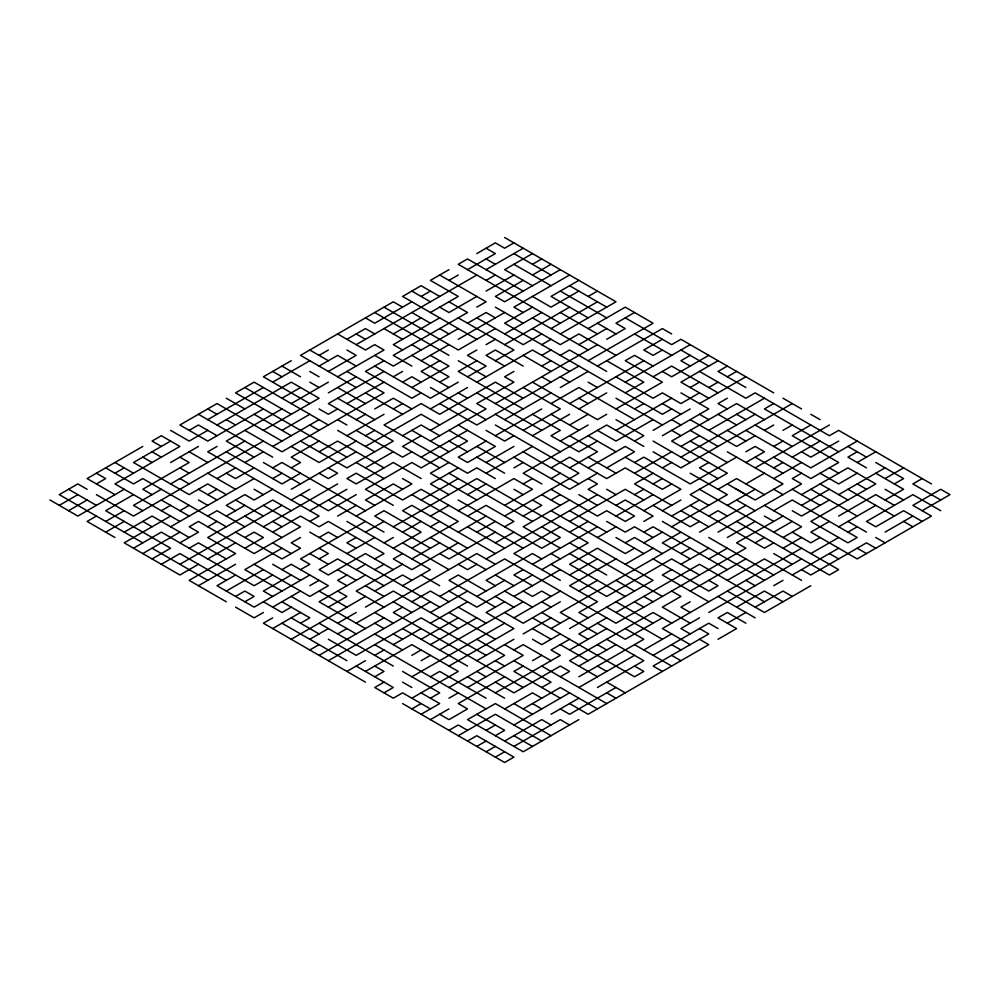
<?xml version="1.0" encoding="UTF-8"?>
<svg xmlns="http://www.w3.org/2000/svg" width="1000" height="1000" viewBox="0 0 1000 1000"><rect width="100%" height="100%" fill="white"/><g stroke="black" fill="none" stroke-linecap="round" stroke-linejoin="round"><path stroke-width="1.5" d="M142.787 446.438L87.112 478.575L114.95 494.637M291.238 360.725L263.4 376.788L309.8 403.575M448.975 269.662L430.412 280.375L458.25 296.438L430.412 312.512M476.8 253.588L495.363 242.875L504.637 248.225L513.913 242.875M59.275 505.363L77.838 494.637M96.388 483.925L105.675 478.575L96.388 473.212M114.95 473.212L124.225 467.863M170.613 441.075L133.5 462.5L189.175 494.637L207.738 483.925L226.287 494.637M189.175 430.363L198.45 425L217.013 435.712M207.738 419.65L263.4 387.512M272.675 382.15L309.8 360.725M319.075 355.363L328.35 350.012M346.912 339.3L365.462 328.587L374.738 333.938M411.85 301.8L374.738 323.225L365.462 317.863M421.138 296.438L430.412 291.087M448.975 280.375L458.25 275.012M467.525 269.662L495.363 253.588L486.087 248.225M68.562 510.712L87.112 500M207.738 430.363L189.175 441.075L170.613 430.363M217.013 425L291.238 382.15L319.075 398.225L263.4 430.363M319.075 366.075L337.625 355.363L356.188 366.075M356.188 344.65L476.8 275.012M486.087 269.662L523.2 248.225M124.225 489.288L77.838 516.075L50 500M170.613 462.5L198.45 446.438M263.4 408.938L207.738 441.075L179.9 425L217.013 403.575L281.962 441.075M281.962 398.225L300.512 387.512M328.35 371.438L356.188 355.363L346.912 350.012M393.3 333.938L421.138 317.863M486.087 280.375L495.363 275.012M532.475 253.588L504.637 269.662L532.475 285.725M96.388 516.075L87.112 521.425L114.95 537.5M133.5 494.637L105.675 510.712L170.613 548.212L152.062 558.925M217.013 446.438L207.738 451.788L319.075 516.075L309.8 521.425M281.962 408.938L226.287 441.075L254.125 457.15M291.238 403.575L328.35 382.15M337.625 376.788L384.025 350.012L374.738 344.65L365.462 350.012L337.625 333.938M439.688 317.863L393.3 344.65L402.575 350.012M476.8 296.438L448.975 312.512L439.688 307.15M486.087 291.087L513.913 275.012M532.475 264.3L541.75 258.938M105.675 521.425L124.225 510.712M161.337 489.288L133.5 505.363L142.787 510.712M170.613 483.925L244.85 441.075M328.35 392.863L356.188 376.788M384.025 360.725L365.462 371.438L411.85 398.225L421.138 392.863M476.8 307.15L486.087 301.8L439.688 275.012M523.2 280.375L495.363 296.438L504.637 301.8L560.312 269.662M532.475 275.012L551.025 264.3M105.675 532.137L124.225 521.425M263.4 441.075L133.5 516.075L96.388 494.637M281.962 430.363L309.8 414.288M384.025 371.438L328.35 403.575L393.3 441.075L346.912 467.863L300.512 441.075M458.25 328.587L393.3 366.075L374.738 355.363M467.525 323.225L486.087 312.512L495.363 317.863M124.225 532.137L152.062 516.075L189.175 537.5M161.337 510.712L170.613 505.363M217.013 478.575L235.562 467.863M244.85 462.5L263.4 451.788M272.675 446.438L319.075 419.65M337.625 408.938L328.35 414.288L319.075 408.938M346.912 403.575L384.025 382.15M393.3 376.788L402.575 371.438M421.138 360.725L448.975 344.65M458.25 339.3L504.637 312.512M569.587 275.012L513.913 307.15L523.2 312.512M170.613 516.075L124.225 542.85L179.9 575L198.45 564.288M179.9 510.712L189.175 505.363M207.738 494.637L217.013 489.288M254.125 467.863L235.562 478.575L226.287 473.212M402.575 382.15L411.85 376.788L421.138 382.15M439.688 360.725L421.138 371.438L448.975 387.512M495.363 328.587L458.25 350.012L384.025 307.15M532.475 307.15L504.637 323.225L662.375 414.288L671.65 408.938M578.862 280.375L551.025 296.438L588.15 317.863M133.5 548.212L161.337 532.137L254.125 585.712L272.675 575M170.613 526.788L254.125 478.575M272.675 467.863L281.962 462.5L365.462 510.712M319.075 441.075L291.238 457.15L300.512 462.5L291.238 467.863M356.188 419.65L365.462 414.288M374.738 408.938L393.3 398.225L411.85 408.938M411.85 387.512L448.975 366.075L430.412 355.363M476.8 350.012L467.525 355.363L486.087 366.075L467.525 376.788M486.087 344.65L495.363 339.3M504.637 333.938L541.75 312.512M578.862 291.087L551.025 307.15L532.475 296.438M142.787 553.562L179.9 532.137M207.738 516.075L217.013 510.712L244.85 526.788M272.675 478.575L281.962 473.212M319.075 451.788L337.625 441.075L384.025 467.863M346.912 435.712L384.025 414.288M393.3 408.938L402.575 403.575M439.688 382.15L448.975 376.788L411.85 355.363M476.8 360.725L458.25 371.438L523.2 408.938M504.637 344.65L569.587 307.15M588.15 296.438L597.425 291.087M179.9 542.85L198.45 532.137L189.175 526.788L198.45 521.425L254.125 553.562L300.512 526.788L263.4 505.363M207.738 526.788L217.013 521.425M226.287 516.075L244.85 505.363M272.675 489.288L254.125 500L244.85 494.637L226.287 505.363L235.562 510.712M300.512 473.212L281.962 483.925L226.287 451.788M356.188 441.075L319.075 462.5L291.238 446.438M365.462 435.712L374.738 430.363M458.25 382.15L430.412 398.225L374.738 366.075M495.363 360.725L513.913 350.012L458.25 317.863M541.75 333.938L523.2 344.65L476.8 317.863M551.025 328.587L597.425 301.8M161.337 564.288L179.9 553.562L226.287 580.35M189.175 548.212L198.45 542.85L226.287 558.925M291.238 489.288L356.188 451.788M365.462 446.438L421.138 414.288L439.688 425M430.412 408.938L467.525 387.512M476.8 382.15L532.475 350.012L569.587 371.438M541.75 344.65L551.025 339.3M560.312 333.938L615.975 301.8L504.637 237.512M179.9 564.288L281.962 505.363M291.238 500L309.8 489.288M402.575 435.712L421.138 425L439.688 435.712M513.913 371.438L504.637 376.788L513.913 382.15L476.8 403.575L486.087 408.938L430.412 441.075M541.75 355.363L551.025 350.012M588.15 328.587L625.262 307.15L653.088 323.225L588.15 360.725M207.738 558.925L235.562 542.85M244.85 537.5L254.125 532.137L263.4 537.5L244.85 548.212M263.4 526.788L337.625 483.925M365.462 467.863L393.3 451.788M421.138 435.712L402.575 446.438L439.688 467.863M430.412 430.363L467.525 408.938M541.75 366.075L551.025 360.725M560.312 355.363L569.587 350.012L606.7 371.438M578.862 344.65L606.7 328.587M634.538 312.512L615.975 323.225L625.262 328.587L606.7 339.3M272.675 532.137L300.512 516.075L319.075 526.788L328.35 521.425L384.025 553.562L374.738 558.925M309.8 510.712L346.912 489.288M411.85 451.788L402.575 457.15L356.188 430.363M495.363 403.575L597.425 344.65M198.45 585.712L235.562 564.288M356.188 494.637L328.35 510.712L300.512 494.637M421.138 457.15L467.525 430.363M578.862 366.075L476.8 425L439.688 403.575M235.562 575L217.013 585.712L254.125 607.137L309.8 575M281.962 548.212L244.85 569.637L281.962 591.062M300.512 537.5L291.238 542.85L300.512 548.212L281.962 558.925L235.562 532.137M337.625 516.075L356.188 505.363M504.637 419.65L551.025 392.863M560.312 387.512L588.15 371.438M597.425 366.075L662.375 328.587L671.65 333.938M226.287 591.062L263.4 569.637M319.075 537.5L328.35 532.137L337.625 537.5M356.188 516.075L411.85 483.925L402.575 478.575M448.975 462.5L430.412 473.212L476.8 500M486.087 441.075L458.25 457.15L467.525 462.5L495.363 446.438L458.25 425M495.363 435.712L541.75 408.938M551.025 403.575L578.862 387.512L634.538 419.65M662.375 339.3L643.812 350.012L653.088 355.363L662.375 350.012M235.562 596.425L244.85 591.062L254.125 596.425L244.85 601.775M281.962 569.637L291.238 564.288L328.35 585.712L309.8 596.425L254.125 564.288M365.462 521.425L300.512 558.925L309.8 564.288L300.512 569.637M458.25 467.863L430.412 483.925L448.975 494.637M513.913 435.712L504.637 441.075L486.087 430.363M523.2 430.363L560.312 408.938L523.2 387.512M569.587 403.575L643.812 360.725M291.238 575L263.4 591.062L272.675 596.425M319.075 558.925L328.35 553.562L319.075 548.212M356.188 537.5L346.912 542.85L356.188 548.212M365.462 532.137L384.025 521.425M421.138 500L458.25 478.575M486.087 462.5L513.913 446.438M532.475 435.712L569.587 414.288M578.862 408.938L606.7 392.863M625.262 382.15L690.2 344.65M346.912 553.562L374.738 537.5M393.3 526.788L476.8 478.575L588.15 542.85L541.75 569.637M486.087 473.212L532.475 446.438M569.587 425L588.15 414.288M625.262 392.863L643.812 382.15L606.7 360.725M653.088 376.788L671.65 366.075L718.037 392.863M690.2 355.363L680.925 360.725L690.2 366.075M263.4 612.487L254.125 617.85L235.562 607.137M272.675 607.137L300.512 591.062M309.8 585.712L319.075 580.35M384.025 542.85L393.3 537.5M402.575 532.137L421.138 521.425M430.412 516.075L448.975 505.363M467.525 494.637L486.087 483.925M513.913 467.863L523.2 462.5M560.312 441.075L588.15 425M606.7 414.288L597.425 419.65L532.475 382.15M615.975 408.938L662.375 382.15L625.262 360.725L634.538 355.363L653.088 366.075M708.763 355.363L671.65 376.788L662.375 371.438M272.675 617.85L263.4 623.212L365.462 682.138M291.238 607.137L281.962 612.487L263.4 601.775M346.912 575L337.625 580.35L346.912 585.712M356.188 569.637L365.462 564.288M393.3 548.212L421.138 532.137L384.025 510.712L374.738 516.075L430.412 548.212M430.412 526.788L439.688 521.425M458.25 510.712L513.913 478.575L532.475 489.288L504.637 505.363M634.538 408.938L643.812 403.575M718.037 360.725L680.925 382.15L708.763 398.225M272.675 628.562L300.512 612.487M365.462 575L319.075 601.775L365.462 628.562M374.738 569.637L384.025 564.288M402.575 553.562L393.3 558.925L411.85 569.637L458.25 542.85M411.85 548.212L458.25 521.425L411.85 494.637M467.525 516.075L486.087 505.363L513.913 521.425L504.637 526.788M523.2 483.925L532.475 478.575M551.025 467.863L569.587 457.15L606.7 478.575L625.262 467.863L662.375 489.288L671.65 483.925M597.425 441.075L578.862 451.788L551.025 435.712L560.312 430.363L532.475 414.288M615.975 430.363L671.65 398.225M690.2 387.512L699.488 382.15M727.325 366.075L718.037 371.438L745.875 387.512M300.512 623.212L309.8 617.85L281.962 601.775M328.35 607.137L346.912 596.425L337.625 591.062M402.575 564.288L356.188 591.062L384.025 607.137M411.85 558.925L439.688 542.85M458.25 532.137L486.087 516.075M551.025 478.575L560.312 473.212M569.587 467.863L597.425 451.788L569.587 435.712M653.088 419.65L615.975 441.075L597.425 430.363M699.488 392.863L680.925 403.575L662.375 392.863L653.088 398.225L615.975 376.788M708.763 387.512L718.037 382.15M727.325 376.788L736.6 371.438M291.238 639.275L365.462 596.425M374.738 591.062L402.575 575L411.85 580.35M476.8 532.137L495.363 521.425M504.637 516.075L578.862 473.212L495.363 425M588.15 467.863L625.262 446.438L634.538 451.788L606.7 467.863M634.538 441.075L643.812 435.712L615.975 419.65M653.088 430.363L690.2 408.938M699.488 403.575L745.875 376.788M309.8 639.275L328.35 628.562M337.625 623.212L356.188 612.487M365.462 607.137L393.3 591.062L458.25 628.562M402.575 585.712L430.412 569.637L346.912 521.425M495.363 532.137L448.975 558.925L439.688 553.562M523.2 516.075L541.75 505.363L532.475 500M551.025 500L560.312 494.637M597.425 473.212L569.587 489.288L513.913 457.15M662.375 435.712L708.763 408.938L680.925 392.863M727.325 398.225L718.037 403.575L727.325 408.938M309.8 649.987L319.075 644.638M337.625 633.925L346.912 628.562M356.188 623.212L476.8 553.562L495.363 564.288M495.363 542.85L513.913 532.137M569.587 500L523.2 526.788L560.312 548.212M634.538 462.5L643.812 457.15L690.2 483.925L736.6 457.15M319.075 655.35L384.025 617.85M402.575 607.137L393.3 612.487L523.2 687.487M411.85 601.775L430.412 591.062L448.975 601.775M476.8 564.288L467.525 569.637L458.25 564.288M486.087 558.925L597.425 494.637M634.538 473.212L671.65 451.788M680.925 446.438L699.488 435.712M708.763 430.363L764.438 398.225M328.35 660.7L430.412 601.775M439.688 596.425L504.637 558.925L615.975 623.212L745.875 548.212L736.6 542.85L782.987 516.075M560.312 526.788L513.913 553.562L560.312 580.35M569.587 521.425L625.262 489.288L643.812 500M653.088 473.212L634.538 483.925L671.65 505.363M662.375 467.863L671.65 462.5M680.925 457.15L755.15 414.288M773.713 403.575L764.438 408.938L838.662 451.788M430.412 612.487L467.525 591.062M569.587 532.137L588.15 521.425M615.975 505.363L625.262 500L653.088 516.075L643.812 521.425M634.538 494.637L643.812 489.288M653.088 483.925L662.375 478.575M792.262 403.575L680.925 467.863L653.088 451.788M346.912 671.413L365.462 660.7M374.738 655.35L384.025 649.987M393.3 644.638L421.138 628.562M430.412 623.212L467.525 601.775M476.8 596.425L504.637 580.35M523.2 569.637L513.913 575L532.475 585.712M532.475 564.288L597.425 526.788M615.975 516.075L653.088 494.637M708.763 462.5L699.488 467.863L718.037 478.575M755.15 435.712L736.6 446.438L690.2 419.65M764.438 430.363L773.713 425M365.462 671.413L411.85 644.638L458.25 671.413L411.85 698.2M421.138 639.275L458.25 617.85M532.475 575L476.8 607.137L448.975 591.062M597.425 537.5L615.975 526.788M643.812 510.712L680.925 489.288L625.262 457.15M745.875 451.788L755.15 446.438L764.438 451.788L745.875 462.5M782.987 430.363L792.262 425M374.738 676.775L384.025 671.413L374.738 666.062M411.85 655.35L421.138 649.987M430.412 644.638L476.8 617.85M504.637 601.775L486.087 612.487L513.913 628.562L448.975 666.062M513.913 596.425L560.312 569.637M662.375 510.712L680.925 500M773.713 446.438L782.987 441.075M810.825 425L792.262 435.712L838.662 462.5L810.825 478.575L773.713 457.15M384.025 682.138L374.738 687.487L393.3 698.2L402.575 692.85L430.412 708.913M421.138 660.7L430.412 655.35M439.688 649.987L523.2 601.775M569.587 575L597.425 558.925M625.262 542.85L634.538 537.5L662.375 553.562M643.812 532.137L653.088 526.788L727.325 569.637M671.65 516.075L699.488 500M718.037 489.288L736.6 478.575L764.438 494.637M755.15 467.863L829.388 425M384.025 692.85L393.3 687.487L356.188 666.062M411.85 676.775L504.637 623.212M513.913 617.85L560.312 591.062M615.975 558.925L569.587 585.712L597.425 601.775L578.862 612.487L588.15 617.85M634.538 548.212L625.262 553.562L551.025 510.712M643.812 542.85L662.375 532.137M671.65 526.788L727.325 494.637L690.2 473.212M745.875 483.925L764.438 473.212M773.713 467.863L782.987 462.5M792.262 457.15L820.1 441.075M430.412 676.775L439.688 671.413L486.087 698.2M560.312 601.775L523.2 623.212L504.637 612.487M578.862 591.062L597.425 580.35M625.262 564.288L653.088 548.212M680.925 532.137L662.375 542.85L690.2 558.925M699.488 521.425L690.2 526.788L653.088 505.363M708.763 516.075L718.037 510.712L727.325 516.075M727.325 505.363L755.15 489.288M773.713 478.575L801.55 462.5M838.662 441.075L810.825 457.15L801.55 451.788M476.8 660.7L513.913 639.275M523.2 633.925L551.025 617.85M690.2 537.5L560.312 612.487L597.425 633.925M699.488 532.137L745.875 505.363M801.55 473.212L792.262 478.575L801.55 483.925L718.037 532.137M857.212 441.075L810.825 467.863L745.875 430.363M411.85 708.913L421.138 703.562M430.412 698.2L439.688 692.85L402.575 671.413M448.975 687.487L504.637 655.35L476.8 639.275M513.913 649.987L523.2 644.638L551.025 660.7M551.025 628.562L569.587 617.85M680.925 553.562L690.2 548.212M857.212 451.788L847.938 457.15L866.5 467.863M421.138 714.275L439.688 703.562L421.138 692.85M448.975 698.2L458.25 692.85M467.525 687.487L523.2 655.35L504.637 644.638M560.312 633.925L541.75 644.638L532.475 639.275M569.587 628.562L653.088 580.35L597.425 548.212L569.587 564.288L625.262 596.425M671.65 569.637L662.375 575L708.763 601.775M680.925 564.288L708.763 548.212M727.325 537.5L755.15 521.425M773.713 510.712L792.262 500L857.212 537.5L847.938 542.85L810.825 521.425L875.775 483.925L847.938 467.863L801.55 494.637M857.212 462.5L875.775 451.788M430.412 719.625L448.975 708.913M504.637 676.775L458.25 703.562L467.525 708.913L448.975 719.625L439.688 714.275M523.2 666.062L513.913 671.413L560.312 698.2M532.475 660.7L541.75 655.35M569.587 639.275L551.025 649.987L560.312 655.35L495.363 692.85M606.7 617.85L578.862 633.925L588.15 639.275M615.975 612.487L699.488 564.288L764.438 601.775M708.763 558.925L727.325 548.212M801.55 505.363L829.388 489.288M857.212 473.212L838.662 483.925L820.1 473.212M569.587 649.987L606.7 628.562M755.15 542.85L764.438 537.5M773.713 532.137L792.262 521.425M829.388 500L801.55 516.075L792.262 510.712M838.662 494.637L885.05 467.863M448.975 730.337L458.25 724.987L467.525 730.337M690.2 591.062L745.875 558.925M773.713 542.85L764.438 548.212L690.2 505.363M782.987 537.5L801.55 526.788L764.438 505.363M885.05 478.575L903.612 467.863M458.25 735.7L495.363 714.275L541.75 741.062M504.637 708.913L532.475 692.85L541.75 698.2M541.75 687.487L551.025 682.138L513.913 660.7M560.312 676.775L569.587 671.413L560.312 666.062L513.913 692.85L495.363 682.138M578.862 666.062L615.975 644.638M662.375 617.85L625.262 639.275L597.425 623.212M690.2 601.775L680.925 607.137L690.2 612.487M727.325 580.35L764.438 558.925L801.55 580.35M782.987 548.212L801.55 537.5M829.388 521.425L810.825 532.137L857.212 558.925L931.438 516.075L912.887 505.363L940.725 489.288L950 494.637L922.163 510.712M838.662 516.075L875.775 494.637L894.325 505.363M894.325 483.925L903.612 478.575L875.775 462.5M467.525 741.062L476.8 735.7L513.913 757.125L504.637 762.487L402.575 703.562M486.087 730.337L495.363 724.987M523.2 708.913L560.312 687.487L597.425 708.913M578.862 676.775L643.812 639.275L625.262 628.562M801.55 548.212L662.375 628.562L690.2 644.638M820.1 537.5L810.825 542.85L792.262 532.137M838.662 526.788L875.775 505.363M885.05 500L903.612 489.288L875.775 473.212M922.163 478.575L912.887 483.925L940.725 500M476.8 746.413L486.087 741.062M495.363 735.7L504.637 730.337L476.8 714.275M513.913 724.987L569.587 692.85M578.862 687.487L634.538 655.35M643.812 649.987L671.65 633.925M699.488 617.85L680.925 628.562L690.2 633.925M708.763 612.487L801.55 558.925M810.825 553.562L838.662 537.5M847.938 532.137L857.212 526.788M486.087 751.775L495.363 746.413M504.637 741.062L541.75 719.625L551.025 724.987M551.025 714.275L578.862 698.2M597.425 687.487L643.812 660.7L606.7 639.275M653.088 655.35L708.763 623.212L718.037 628.562M736.6 607.137L764.438 591.062L782.987 601.775M773.713 585.712L782.987 580.35M792.262 575L838.662 548.212M495.363 757.125L504.637 751.775M513.913 746.413L560.312 719.625L569.587 724.987M615.975 687.487L569.587 714.275L560.312 708.913M727.325 623.212L745.875 612.487M755.15 607.137L782.987 591.062L792.262 596.425M885.05 532.137L912.887 516.075M578.862 719.625L523.2 751.775L467.525 719.625L495.363 703.562L551.025 735.7M718.037 639.275L736.6 628.562L718.037 617.85L727.325 612.487L745.875 623.212M810.825 585.712L764.438 612.487L727.325 591.062M773.713 392.863L680.925 339.3L671.65 344.65L625.262 317.863M782.987 398.225L801.55 408.938M810.825 414.288L820.1 419.65M931.438 483.925L838.662 430.363L829.388 435.712L755.15 392.863L745.875 398.225L699.488 371.438M513.913 253.588L551.025 275.012M569.587 285.725L606.7 307.15M680.925 350.012L708.763 366.075M847.938 446.438L866.5 457.15M513.913 264.3L551.025 285.725M560.312 291.087L606.7 317.863M634.538 333.938L671.65 355.363M940.725 510.712L912.887 494.637L866.5 521.425L875.775 526.788L903.612 510.712L922.163 521.425M486.087 258.938L495.363 264.3M597.425 323.225L615.975 333.938M764.438 419.65L736.6 403.575L671.65 441.075L727.325 473.212L690.2 494.637L708.763 505.363M885.05 489.288L903.612 500M523.2 291.087L467.525 258.938L458.25 264.3L560.312 323.225M560.312 312.512L597.425 333.938M736.6 414.288L745.875 419.65M755.15 425L792.262 446.438M829.388 467.863L838.662 473.212M857.212 483.925L866.5 489.288M615.975 355.363L578.862 333.938L560.312 344.65L532.475 328.587M718.037 414.288L736.6 425M847.938 489.288L894.325 516.075M903.612 521.425L912.887 526.788M532.475 317.863L588.15 350.012M699.488 414.288L708.763 419.65M727.325 430.363L745.875 441.075M820.1 483.925L847.938 500M495.363 307.15L523.2 323.225M662.375 403.575L680.925 414.288M755.15 457.15L782.987 473.212M810.825 489.288L857.212 516.075M671.65 419.65L680.925 425M690.2 430.363L718.037 446.438M727.325 451.788L782.987 483.925L755.15 500L727.325 483.925M792.262 489.288L820.1 505.363M847.938 521.425L866.5 532.137M875.775 537.5L885.05 542.85M439.688 296.438L421.138 285.725L402.575 296.438L476.8 339.3M448.975 301.8L467.525 312.512L393.3 355.363L411.85 366.075M588.15 382.15L597.425 387.512M615.975 398.225L662.375 425M671.65 430.363L680.925 435.712M690.2 441.075L727.325 462.5M773.713 489.288L782.987 494.637M875.775 548.212L866.5 542.85L810.825 575L801.55 569.637M411.85 291.087L430.412 301.8M523.2 355.363L551.025 371.438M560.312 376.788L569.587 382.15M857.212 548.212L866.5 553.562M735.487 488.537L744.762 493.9M523.2 366.075L495.363 350.012L486.087 355.363L504.637 366.075M541.75 376.788L551.025 382.15M578.862 398.225L588.15 403.575M653.088 441.075L690.2 462.5M402.575 307.15L393.3 301.8L300.512 355.363L356.188 387.512M411.85 312.512L430.412 323.225M439.688 328.587L448.975 333.938M643.812 446.438L606.7 425L523.2 473.212L541.75 483.925M736.6 500L755.15 510.712M764.438 516.075L773.713 521.425M829.388 553.562L838.662 558.925M699.488 489.288L838.662 569.637L829.388 575L736.6 521.425M374.738 312.512L448.975 355.363M458.25 360.725L486.087 376.788M523.2 398.225L495.363 382.15L439.688 414.288L421.138 403.575L384.025 425L467.525 473.212L476.8 467.863L495.363 478.575M551.025 414.288L578.862 430.363M588.15 435.712L615.975 451.788M384.025 328.587L402.575 339.3M411.85 344.65L421.138 350.012M773.713 553.562L792.262 564.288M476.8 392.863L541.75 430.363M588.15 457.15L615.975 473.212M680.925 510.712L708.763 526.788M356.188 333.938L365.462 339.3M458.25 392.863L467.525 398.225M495.363 414.288L560.312 451.788M708.763 537.5L773.713 575M430.412 387.512L486.087 419.65M588.15 478.575L597.425 483.925L588.15 489.288L634.538 516.075L625.262 521.425L606.7 510.712L597.425 516.075L551.025 489.288M606.7 489.288L615.975 494.637M662.375 521.425L764.438 580.35M523.2 451.788L578.862 483.925M745.875 580.35L755.15 585.712M578.862 494.637L597.425 505.363M653.088 537.5L634.538 526.788L625.262 532.137L606.7 521.425M309.8 350.012L328.35 360.725M346.912 371.438L384.025 392.863L281.962 451.788L244.85 430.363M448.975 430.363L467.525 441.075L421.138 467.863L411.85 462.5L365.462 489.288L393.3 505.363M476.8 446.438L504.637 462.5M699.488 575L671.65 558.925L606.7 596.425L551.025 564.288M708.763 580.35L718.037 585.712L708.763 591.062L653.088 558.925M365.462 392.863L402.575 414.288M448.975 441.075L467.525 451.788M476.8 457.15L504.637 473.212M541.75 494.637L560.312 505.363M569.587 510.712L606.7 532.137M615.975 537.5L643.812 553.562M718.037 596.425L755.15 617.85M309.8 371.438L319.075 376.788M337.625 387.512L365.462 403.575M411.85 430.363L448.975 451.788M513.913 489.288L523.2 494.637M281.962 366.075L300.512 376.788M309.8 382.15L319.075 387.512M337.625 398.225L374.738 419.65M671.65 591.062L680.925 596.425L662.375 607.137L690.2 623.212M272.675 371.438L281.962 376.788M448.975 473.212L532.475 521.425M541.75 526.788L560.312 537.5L541.75 548.212L458.25 500M569.587 542.85L662.375 596.425M337.625 419.65L346.912 425M569.587 553.562L606.7 575M615.975 580.35L634.538 591.062M643.812 596.425L653.088 601.775M699.488 628.562L708.763 633.925L653.088 666.062L662.375 671.413M328.35 425L254.125 382.15L235.562 392.863L346.912 457.15M337.625 430.363L374.738 451.788M421.138 478.575L393.3 462.5L356.188 483.925L346.912 478.575L356.188 473.212L402.575 500L421.138 489.288L523.2 548.212M551.025 553.562L560.312 558.925M634.538 601.775L643.812 607.137M671.65 623.212L653.088 612.487L569.587 660.7L597.425 676.775M699.488 639.275L708.763 644.638L588.15 714.275L569.587 703.562M244.85 387.512L291.238 414.288M309.8 425L319.075 430.363M541.75 558.925L532.475 553.562L486.087 580.35L495.363 585.712M615.975 601.775L653.088 623.212M356.188 462.5L384.025 478.575M402.575 489.288L393.3 483.925L365.462 500L374.738 505.363M467.525 526.788L504.637 548.212M606.7 607.137L662.375 639.275M671.65 644.638L680.925 649.987M226.287 398.225L244.85 408.938M254.125 414.288L291.238 435.712M495.363 553.562L411.85 505.363L402.575 510.712L467.525 548.212M671.65 655.35L680.925 660.7M328.35 467.863L337.625 473.212L328.35 478.575L319.075 473.212M551.025 596.425L541.75 591.062L532.475 596.425L523.2 591.062M634.538 644.638L671.65 666.062M207.738 408.938L217.013 414.288M226.287 419.65L235.562 425M430.412 537.5L486.087 569.637M495.363 575L513.913 585.712M541.75 601.775L551.025 607.137M198.45 414.288L272.675 457.15M504.637 591.062L532.475 607.137M541.75 612.487L560.312 623.212M597.425 644.638L606.7 649.987M634.538 666.062L643.812 671.413L634.538 676.775L532.475 617.85M263.4 462.5L300.512 483.925M328.35 500L384.025 532.137M402.575 542.85L448.975 569.637M486.087 591.062L458.25 575L448.975 580.35L495.363 607.137M495.363 596.425L513.913 607.137M532.475 628.562L551.025 639.275M560.312 644.638L588.15 660.7M597.425 666.062L606.7 671.413M421.138 575L439.688 585.712M606.7 682.138L625.262 692.85M189.175 451.788L207.738 462.5M254.125 489.288L263.4 494.637M291.238 510.712L272.675 500L207.738 537.5L235.562 553.562L189.175 580.35L226.287 601.775M393.3 569.637L365.462 553.562L328.35 575L319.075 569.637L337.625 558.925L384.025 585.712M458.25 607.137L486.087 623.212M606.7 692.85L615.975 698.2M161.337 446.438L152.062 441.075L161.337 435.712L179.9 446.438L114.95 483.925L179.9 521.425M179.9 457.15L189.175 462.5L142.787 489.288L152.062 494.637M207.738 473.212L235.562 489.288M309.8 532.137L439.688 607.137M448.975 612.487L495.363 639.275M541.75 666.062L606.7 703.562M152.062 451.788L161.337 457.15M179.9 467.863L189.175 473.212M235.562 500L263.4 516.075M272.675 521.425L281.962 526.788M142.787 457.15L152.062 462.5M179.9 478.575L189.175 483.925M198.45 489.288L217.013 500M244.85 516.075L281.962 537.5M309.8 553.562L328.35 564.288M337.625 569.637L356.188 580.35M365.462 585.712L384.025 596.425M393.3 601.775L411.85 612.487M486.087 655.35L421.138 617.85L356.188 655.35L328.35 639.275M495.363 660.7L504.637 666.062M198.45 500L207.738 505.363M272.675 542.85L291.238 553.562M114.95 462.5L133.5 473.212M226.287 526.788L142.787 478.575L133.5 483.925L105.675 467.863M374.738 612.487L393.3 623.212M402.575 628.562L467.525 666.062M476.8 671.413L486.087 676.775M532.475 703.562L541.75 708.913M161.337 500L189.175 516.075M272.675 564.288L300.512 580.35M319.075 591.062L346.912 607.137M374.738 623.212L384.025 628.562M393.3 633.925L402.575 639.275M467.525 676.775L504.637 698.2M513.913 703.562L532.475 714.275M374.738 633.925L402.575 649.987M291.238 596.425L356.188 633.925M374.738 644.638L486.087 708.913M87.112 489.288L77.838 483.925L59.275 494.637L142.787 542.85M142.787 521.425L152.062 526.788M319.075 623.212L393.3 666.062M513.913 735.7L532.475 746.413M68.562 489.288L96.388 505.363M291.238 617.85L319.075 633.925M402.575 682.138L411.85 687.487M152.062 548.212L207.738 580.35M281.962 623.212L346.912 660.7"/></g></svg>
